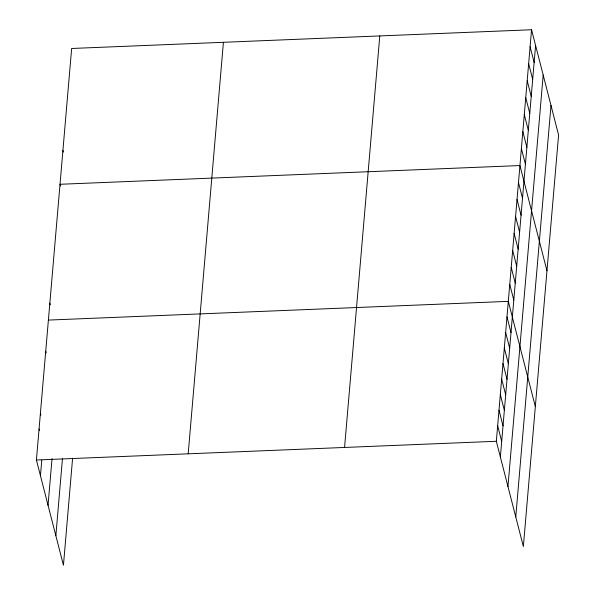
<?xml version="1.0" encoding="UTF-8"?>
<svg xmlns="http://www.w3.org/2000/svg" width="595" height="595" viewBox="0 0 595 595"><rect width="100%" height="100%" fill="white"/><g stroke="black" fill="none" stroke-linecap="round" stroke-linejoin="round"><path stroke-width="0.89" d="M72.597 458.254L63.442 565.25L36.414 460.002L71.645 48.478L531.558 29.75L558.586 134.998L523.355 546.522L496.334 441.274L531.558 29.75M40.453 475.71L41.784 460.166M48.039 505.259L52.033 458.619M55.856 535.701L62.43 458.886M188.191 453.821L223.415 42.297M344.565 447.455L379.788 35.931M500.365 456.982L535.589 45.458M507.952 486.531L543.183 75.007M515.768 516.973L550.992 105.449M48.396 320.08L508.309 301.353L535.336 406.601M36.414 460.002L496.334 441.274M530.108 46.722L534.139 62.438M528.65 63.702L532.689 79.41M527.2 80.675L531.231 96.39M525.749 97.654L529.781 113.362M524.292 114.627L528.33 130.335M522.841 131.599L526.872 147.315M521.391 148.579L525.422 164.287M546.961 270.799L519.933 165.551L60.021 184.279L60.467 186.027M518.483 182.531L522.514 198.239M517.025 199.504L521.064 215.212M515.575 216.476L519.606 232.191M514.125 233.456L518.156 249.164M512.667 250.428L516.705 266.136M511.217 267.4L515.248 283.116M509.766 284.38L513.797 300.088M506.977 316.897L511.016 332.612M505.646 332.449L509.684 348.157M504.315 347.993L508.353 363.701M502.991 363.538L507.022 379.253M501.659 379.089L505.69 394.797M500.328 394.634L504.359 410.342M498.997 410.178L503.028 425.886M497.665 425.722L501.697 441.438M62.921 150.327L63.375 152.075M49.846 303.108L50.292 304.856M45.733 351.176L46.179 352.924M40.408 413.361L40.854 415.109M39.077 428.906L39.53 430.654"/></g></svg>
